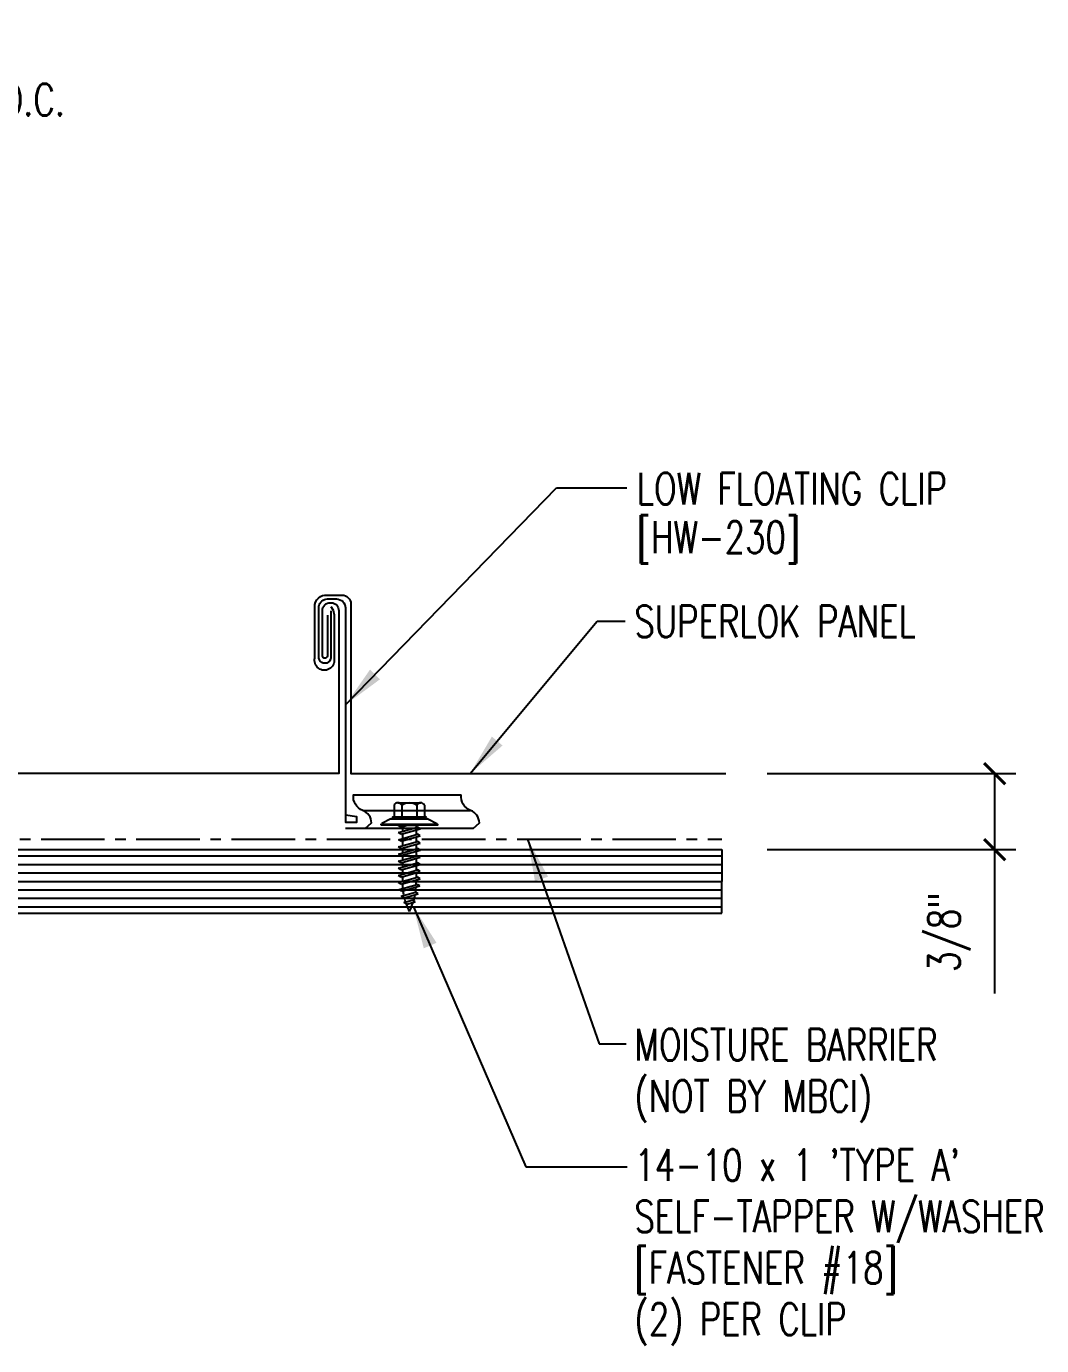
# Model space of a CAD drawing. Header units: inches. Extents: x 5.6 to 41.4, y 12.7 to 39.5.
# Drawn here: x 29.37 to 41.36, y 22 to 37.59 of the extents above; entities that cross this region are included whole.
import ezdxf

# ---------------------------------------------------------------- set-up
doc = ezdxf.new("R2010")
doc.units = ezdxf.units.IN
doc.header["$MEASUREMENT"] = 0
doc.linetypes.add('CENTER2', pattern=[1.125, 0.75, -0.125, 0.125, -0.125])
for name, color, linetype in [('BARRIER', 253, 'CENTER2'), ('clip', 5, 'Continuous'), ('DIM', 2, 'Continuous'), ('FASTENER', 9, 'Continuous'), ('PANEL', 11, 'Continuous'), ('TEXT', 2, 'Continuous'), ('WOOD', 3, 'Continuous')]:
    doc.layers.add(name, color=color, linetype=linetype)
doc.styles.add('TEXT1', font='ROMANS.shx', dxfattribs={"width": 0.75, "height": 0.375})
doc.dimstyles.new('DETAIL', dxfattribs={"dimscale": 4, "dimtxt": 0.375, "dimasz": 0.0625, "dimexe": 0.0625, "dimexo": 0.125, "dimgap": 0.0625, "dimtad": 1, "dimdec": 4, "dimzin": 3, "dimdsep": 46, "dimlunit": 4, "dimtxsty": 'TEXT1', "dimblk": 'ARCHTICK', "dimcen": 0.0625, "dimclrd": 7, "dimclre": 7, "dimclrt": 2, "dimadec": 0, "dimazin": 0, "dimtfac": 0.59375, "dimtdec": 4, "dimtmove": 0, "dimatfit": 3, "dimfxl": 0, "dimfrac": 2, "dimtolj": 1, "dimtzin": 3, "dimarcsym": 0})
doc.dimstyles.new('DETAIL$7', dxfattribs={"dimscale": 4, "dimtxt": 0.375, "dimasz": 0.125, "dimexe": 0.0625, "dimexo": 0.125, "dimgap": 0.0625, "dimtad": 1, "dimdec": 4, "dimzin": 3, "dimdsep": 46, "dimlunit": 4, "dimtxsty": 'TEXT1', "dimblk": 'ARCHTICK', "dimcen": 0.0625, "dimclrd": 7, "dimclre": 7, "dimclrt": 2, "dimadec": 0, "dimazin": 0, "dimtfac": 0.59375, "dimtdec": 4, "dimtmove": 2, "dimatfit": 3, "dimfxl": 0, "dimfrac": 2, "dimtolj": 1, "dimtzin": 3, "dimarcsym": 0})

# ---------------------------------------------------------------- blocks, each defined once
blk = doc.blocks.new('_ArchTick')
at = {"color": 0, "linetype": 'ByBlock', "const_width": 0.15}
blk.add_lwpolyline([(-0.5, -0.5), (0.5, 0.5)], dxfattribs=at)
blk = doc.blocks.new('*D11')
at = {"layer": 'DEFPOINTS', "color": 0}
for p in [(37.62, 28.756), (37.62, 27.858), (40.808, 27.858)]:
    blk.add_point(p, dxfattribs=at)
at = {"layer": 'DIM', "color": 7, "lineweight": -2}
for p, q in [((38.12, 28.756), (41.058, 28.756)), ((40.808, 28.756), (40.808, 27.858)), ((38.12, 27.858), (41.058, 27.858)), ((40.808, 27.858), (40.808, 26.157))]:
    blk.add_line(p, q, dxfattribs=at)
at = {"layer": 'DIM', "color": 7, "lineweight": -2, "xscale": 0.25, "yscale": 0.25, "zscale": 0.25}
for p, rotation in [((40.808, 28.756), 90), ((40.808, 27.858), 270)]:
    blk.add_blockref('_ArchTick', p, dxfattribs=dict(at, rotation=rotation))
at = {"layer": 'DIM', "color": 2, "insert": (40.273, 26.882), "char_height": 0.375, "attachment_point": 5, "rotation": 90, "style": 'TEXT1'}
blk.add_mtext('\\A1;3/8"', dxfattribs=at)
blk = doc.blocks.new('st10')
at = {"layer": 'FASTENER'}
for p, q in [((-0.181, 0.276), (-0.181, 0.137)), ((-0.135, 0.302), (0.135, 0.302)), ((-0.089, 0.276), (-0.089, 0.137)), ((0.089, 0.276), (0.089, 0.137)), ((0.181, 0.276), (0.181, 0.137)), ((-0.217, 0.114), (-0.326, 0.059)), ((-0.326, 0.059), (-0.326, 0.049)), ((-0.326, 0.049), (0.326, 0.049)), ((-0.217, 0.114), (0.217, 0.114)), ((-0.193, 0.137), (0.193, 0.137)), ((-0.193, 0.119), (0.193, 0.119)), ((-0.181, 0.137), (0.181, 0.137)), ((-0.129, 0.035), (-0.124, 0.037)), ((-0.096, 0.017), (-0.129, 0.035)), ((-0.129, -0.049), (0.096, 0.015)), ((-0.124, 0.037), (-0.08, 0.037)), ((-0.096, 0.017), (-0.025, 0.037)), ((-0.08, 0.037), (0.08, 0.037)), ((-0.08, 0.021), (-0.08, -0.035)), ((0.08, 0.037), (0.08, 0.011)), ((0.129, -0.003), (0.096, 0.015)), ((0.217, 0.114), (0.326, 0.059)), ((0.326, 0.059), (0.326, 0.049)), ((-0.096, -0.068), (-0.129, -0.049)), ((-0.129, -0.134), (0.096, -0.069)), ((-0.096, -0.152), (-0.129, -0.134)), ((-0.129, -0.218), (0.096, -0.154)), ((-0.096, -0.068), (0.129, -0.004)), ((-0.096, -0.152), (0.129, -0.088)), ((-0.08, -0.063), (-0.08, -0.12)), ((-0.08, -0.148), (-0.08, -0.204)), ((0.08, -0.016), (0.08, -0.074)), ((0.08, -0.102), (0.08, -0.158)), ((0.129, -0.088), (0.096, -0.069)), ((0.129, -0.172), (0.096, -0.154)), ((-0.096, -0.237), (-0.129, -0.218)), ((-0.129, -0.303), (0.096, -0.238)), ((-0.096, -0.321), (-0.129, -0.303)), ((-0.096, -0.237), (0.129, -0.172)), ((-0.096, -0.321), (0.129, -0.257)), ((-0.08, -0.232), (-0.08, -0.288)), ((0.08, -0.186), (0.08, -0.243)), ((0.08, -0.27), (0.08, -0.327)), ((0.129, -0.257), (0.096, -0.238)), ((-0.129, -0.387), (0.096, -0.323)), ((-0.096, -0.406), (-0.129, -0.387)), ((-0.129, -0.471), (0.096, -0.407)), ((-0.096, -0.406), (0.129, -0.341)), ((-0.096, -0.49), (0.129, -0.426)), ((-0.08, -0.317), (-0.08, -0.373)), ((-0.08, -0.401), (-0.08, -0.457)), ((0.08, -0.355), (0.08, -0.412)), ((0.08, -0.44), (0.08, -0.496)), ((0.129, -0.341), (0.096, -0.323)), ((0.129, -0.426), (0.096, -0.407)), ((-0.096, -0.49), (-0.129, -0.471)), ((-0.129, -0.556), (0.096, -0.491)), ((-0.096, -0.575), (-0.129, -0.556)), ((-0.129, -0.64), (0.096, -0.576)), ((-0.096, -0.575), (0.129, -0.51)), ((-0.096, -0.659), (0.129, -0.595)), ((-0.08, -0.485), (-0.08, -0.542)), ((-0.08, -0.57), (-0.08, -0.626)), ((0.08, -0.524), (0.08, -0.58)), ((0.129, -0.51), (0.096, -0.491)), ((0.129, -0.595), (0.096, -0.576)), ((-0.096, -0.659), (-0.129, -0.64)), ((-0.121, -0.722), (0.092, -0.662)), ((-0.088, -0.741), (-0.121, -0.722)), ((-0.095, -0.799), (0.071, -0.752)), ((-0.088, -0.741), (0.125, -0.68)), ((-0.061, -0.818), (0.104, -0.771)), ((0.104, -0.771), (0.071, -0.752)), ((0.125, -0.68), (0.092, -0.662)), ((-0.061, -0.818), (-0.095, -0.799)), ((-0.063, -0.877), (0.034, -0.847)), ((-0.029, -0.895), (-0.063, -0.877)), ((-0.029, -0.895), (0.068, -0.866)), ((0.068, -0.866), (0.034, -0.847))]:
    blk.add_line(p, q, dxfattribs=at)
blk.add_lwpolyline([(-0.331, 0.037), (-0.331, 0.049), (0.331, 0.049), (0.331, 0.037)], close=True, dxfattribs=at)
for centre, radius, start, end in [((-0.135, 0.25), 0.0527, 29.8754, 150.1246), ((0, 0.138), 0.164, 56.9974, 123.0026), ((0.135, 0.25), 0.0527, 29.8754, 150.1246), ((-0.193, 0.128), 0.00894, 90, 270), ((0.193, 0.128), 0.00894, 270, 90), ((-0.676, -0.642), 0.757, 358.2537, 2.5109), ((0.676, -0.642), 0.757, 180.9696, 185.1765), ((0.676, -0.642), 0.757, 187.255, 191.3837), ((-0.676, -0.642), 0.757, 351.6648, 356.0901), ((0.676, -0.642), 0.757, 193.4363, 197.6723), ((0.676, -0.642), 0.757, 199.1495, 206.7351), ((-0.676, -0.642), 0.757, 333.2649, 342.2085), ((-0.676, -0.642), 0.757, 343.5473, 349.3968)]:
    blk.add_arc(centre, radius, start, end, dxfattribs=at)
blk = doc.blocks.new('FD-F4')
at = {"layer": 'TEXT', "style": 'TEXT1', "width": 0.75}
for s, p in [('1/4-14 x 7/8 LONG-LIFE LAPTEK', (0.0047, -0.0408)), ('W/WASHER [FASTENER #4]', (0.0047, -0.1926))]:
    blk.add_text(s, height=0.09375, dxfattribs=at).set_placement(p)
blk.add_attdef('(QUANTITY)', (1.4847, -0.1926), '', height=0.0938, dxfattribs=at)
at = {"layer": 'TEXT', "style": 'TEXT1', "flags": 1}
for tag, p in [('Color', (0.0624, -0.4349)), ('Calc', (0.0624, -0.4349)), ('Opt1', (0.0624, -0.4349)), ('Opt2', (0.0624, -0.4349)), ('Opt3', (0.0624, -0.4349)), ('Description', (0.0624, -0.4349)), ('Multiple', (0.0624, -0.4349)), ('Part', (0.0624, -0.4349)), ('Spare1', (0.0624, -0.6224)), ('Spare2', (0.0624, -0.6224)), ('Spare3', (0.0624, -0.6224)), ('Spare4', (0.0624, -0.6224)), ('Spare5', (0.0624, -0.6224)), ('Spare6', (0.0624, -0.6224)), ('Spare7', (0.0624, -0.6224)), ('Spare8', (0.0624, -0.6224)), ('Spare9', (0.0624, -0.6224)), ('Spare10', (0.0624, -0.6224))]:
    blk.add_attdef(tag, p, '', height=0.0938, dxfattribs=at)

msp = doc.modelspace()

# ---------------------------------------------------------------- linework, layer by layer
at = {"layer": 'BARRIER'}
msp.add_line((17.16795, 27.98266), (37.58462, 27.98266), dxfattribs=at)
at = {"layer": 'clip'}
msp.add_line((33.34329, 28.32035), (34.61713, 28.32035), dxfattribs=at)
for points in [[(32.96629, 30.67745), (32.96653, 30.14442, -1.16210602), (32.82353, 30.14058), (32.82352, 30.73084, -0.36554649), (32.9273, 30.81953), (33.03277, 30.81953, -0.41421356), (33.13929, 30.713), (33.13929, 28.18033), (33.27118, 28.18033), (33.27118, 28.24622), (33.13929, 28.26269)], [(33.37345, 28.10766), (33.44685, 28.1752, 0.29781286), (33.34329, 28.32035, -0.34469622), (33.23324, 28.50615), (34.50708, 28.50615)], [(34.64729, 28.10766), (34.72069, 28.1752, 0.29781286), (34.61713, 28.32035, -0.34469622), (34.50708, 28.50615)]]:
    msp.add_lwpolyline(points, format="xyb", dxfattribs=at)
msp.add_lwpolyline([(34.64729, 28.10766), (33.13929, 28.10766)], dxfattribs=at)
at = {"layer": 'PANEL'}
for points in [[(32.92509, 30.62731), (32.92502, 30.14802, -1), (32.8684, 30.14802), (32.8684, 30.6326), (32.8684, 30.6806, -0.46921016), (32.96245, 30.77464), (32.97203, 30.77429, -0.42234564), (33.05896, 30.6806), (33.05896, 28.75648), (17.17773, 28.75648, -0.41421464), (17.1032, 28.83101), (17.10324, 30.65602, 0.41421356), (16.98355, 30.7757), (16.15229, 30.7757, 0.3249197), (16.03341, 30.68933), (15.85864, 30.15144), (16.09356, 30.06593)], [(32.96729, 30.73168), (32.99187, 30.68539, -0.10263246), (33.0056, 30.61467), (33.0056, 30.10654, -1.20090855), (32.7772, 30.1223), (32.7772, 30.72587, -0.46726582), (32.92613, 30.86548), (33.09626, 30.86548, -0.41421356), (33.20278, 30.75895), (33.20278, 28.75648), (37.63046, 28.75648)]]:
    msp.add_lwpolyline(points, format="xyb", dxfattribs=at)
at = {"layer": 'WOOD', "color": 3, "linetype": 'CONTINUOUS'}
for p, q in [((17.11331, 27.85766), (37.58462, 27.85766)), ((37.58462, 27.85766), (37.58462, 27.48266)), ((37.58462, 27.10766), (37.58462, 27.48266)), ((17.11331, 27.10766), (37.58462, 27.10766))]:
    msp.add_line(p, q, dxfattribs=at)
at = {"layer": 'WOOD', "color": 9, "linetype": 'CONTINUOUS'}
for p, q in [((17.11331, 27.78266), (37.58462, 27.78266)), ((17.11331, 27.68266), (37.58462, 27.68266)), ((17.11331, 27.58266), (37.58462, 27.58266)), ((17.11331, 27.48266), (37.58462, 27.48266)), ((17.11331, 27.38266), (37.58462, 27.38266)), ((17.11331, 27.28266), (37.58462, 27.28266)), ((17.11331, 27.18266), (37.58462, 27.18266))]:
    msp.add_line(p, q, dxfattribs=at)

# ---------------------------------------------------------------- block references
at = {"layer": 'FASTENER'}
msp.add_blockref('st10', (33.89329, 28.10766), dxfattribs=at)
at = {"layer": 'TEXT', "xscale": 4, "yscale": 4, "zscale": 4}
msp.add_blockref('FD-F4', (21.98129, 37.30298), dxfattribs=at).add_auto_attribs({'(QUANTITY)': '@ 6" O.C.'})

# ---------------------------------------------------------------- texts
at = {"layer": 'TEXT', "style": 'TEXT1', "width": 0.75}
for s, p in [('LOW FLOATING CLIP', (36.58147, 31.93601)), ('[HW-230]', (36.58147, 31.36212)), ('SUPERLOK PANEL', (36.55144, 30.3662)), ('MOISTURE BARRIER', (36.55294, 25.36515)), ('(NOT BY MBCI)', (36.55294, 24.758)), ("14-10 x 1 'TYPE A'", (36.55343, 23.94238)), ('SELF-TAPPER W/WASHER', (36.55343, 23.33523)), ('[FASTENER #18]', (36.55343, 22.72809)), ('(2) PER CLIP', (36.55343, 22.12095))]:
    msp.add_text(s, height=0.375, dxfattribs=at).set_placement(p)

# ---------------------------------------------------------------- dimensions: what is measured, and where the dimension line sits
at = {"layer": 'DIM'}
dim = msp.add_linear_dim(base=(40.80832, 27.85766), p1=(37.62049, 28.75648), p2=(37.62049, 27.85766), angle=90, text='3/8"', dimstyle='DETAIL', dxfattribs=at)
dim.commit()
dim.dimension.update_dxf_attribs({"geometry": '*D11', "text_midpoint": (40.2726, 26.88222)})

# ---------------------------------------------------------------- leaders
for points in [[(33.13929, 29.56886), (35.63013, 32.13242), (36.46456, 32.13242)], [(34.61127, 28.75648), (36.11431, 30.55722), (36.44396, 30.55722)], [(35.29044, 27.98266), (36.13517, 25.56133), (36.45452, 25.56133)], [(33.94093, 27.18266), (35.26983, 24.10967), (36.46482, 24.10967)]]:
    msp.add_leader(points, dimstyle='DETAIL$7')

doc.saveas('drawing.dxf')
